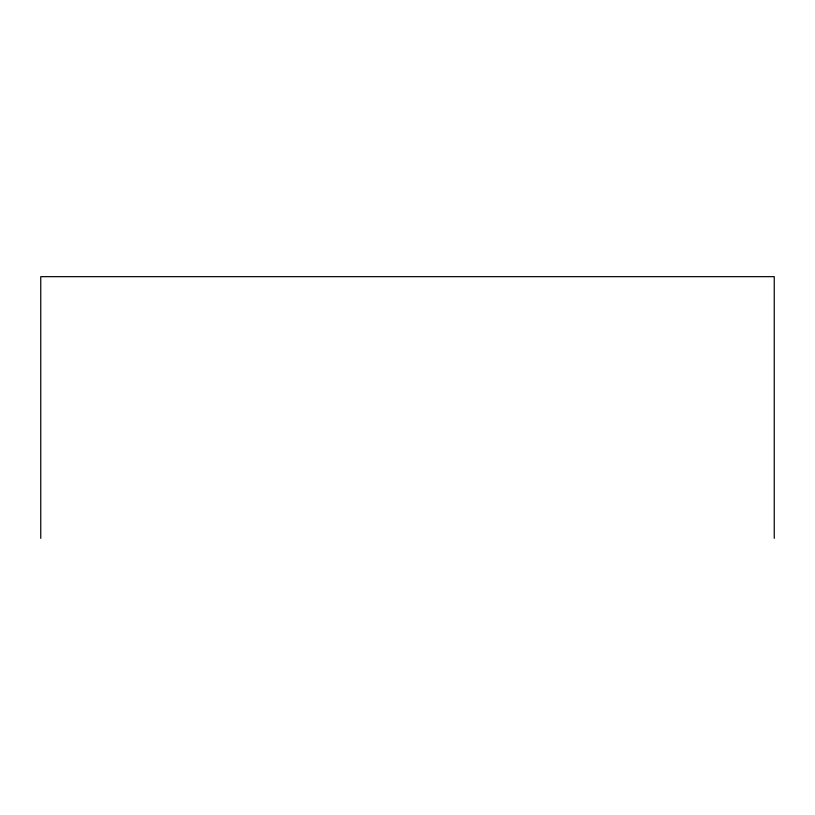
<?xml version="1.0" encoding="UTF-8"?>
<svg xmlns="http://www.w3.org/2000/svg" width="815" height="815" viewBox="0 0 815 815"><rect width="100%" height="100%" fill="white"/><g stroke="black" fill="none" stroke-linecap="round" stroke-linejoin="round"><path stroke-width="1.22" d="M774.25 538.338L774.25 276.662L40.75 276.662L40.75 538.338"/></g></svg>
